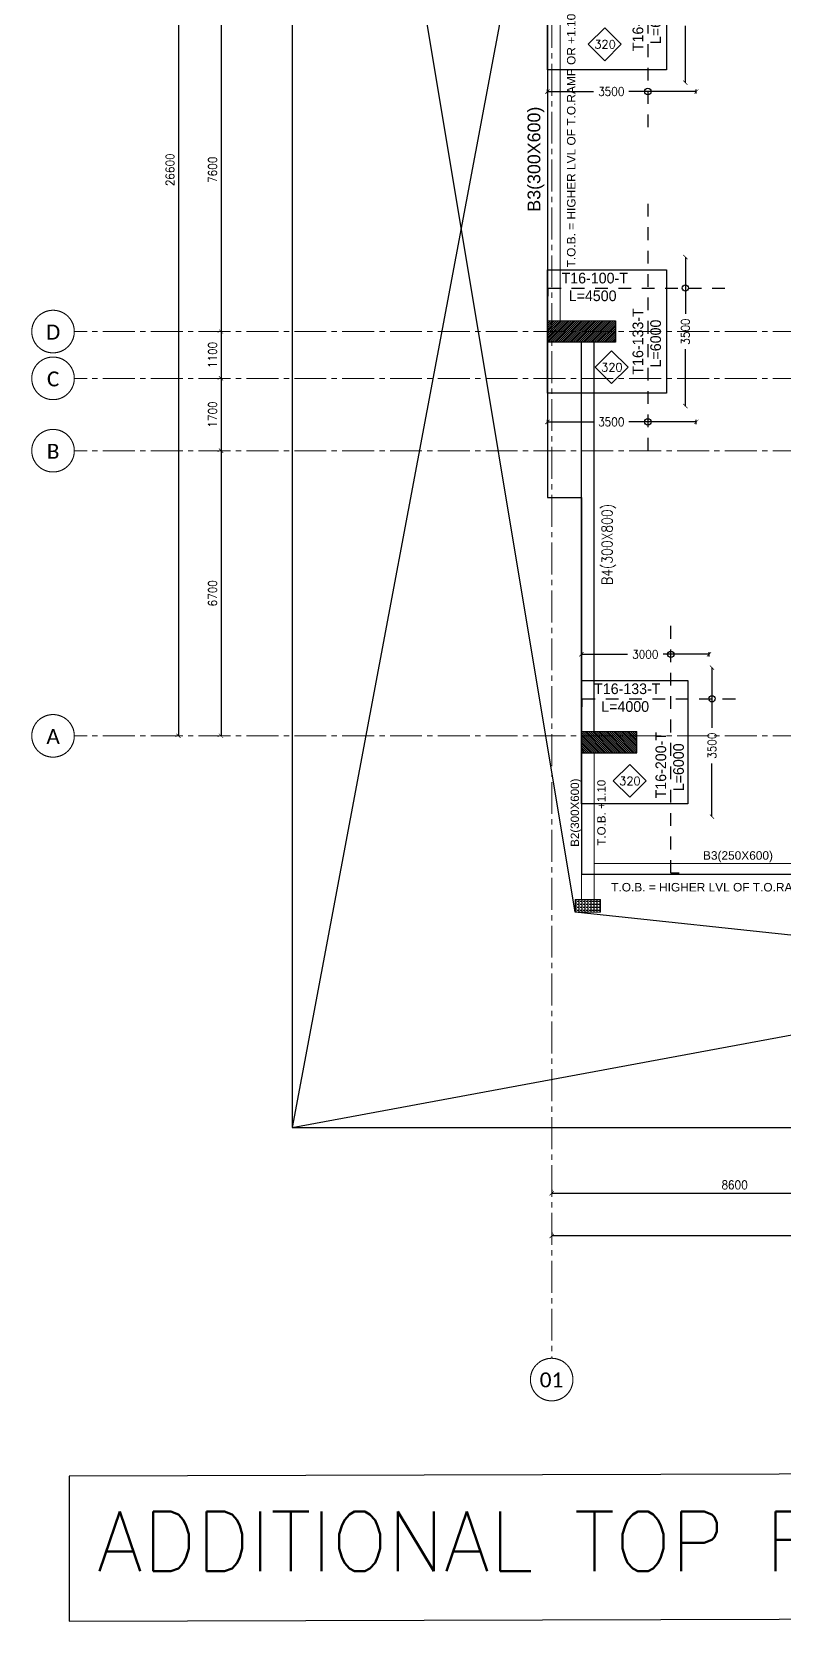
# Model space of a CAD drawing. Header units: millimetres. Extents: x -967280 to 3852, y 2833 to 1955156.
# Drawn here: x -753053 to -735361, y 566434 to 603781 of the extents above; entities that cross this region are included whole.
import ezdxf
from ezdxf.enums import TextEntityAlignment as Align

# ---------------------------------------------------------------- set-up
doc = ezdxf.new("R2010")
doc.units = ezdxf.units.MM
doc.header["$LTSCALE"] = 1000
doc.header["$PDMODE"] = 35
doc.header["$PDSIZE"] = 25
for name, pattern in [('$0$DASHED2', [0.375, 0.25, -0.125]), ('B05-FIRST FLOOR PLAN$0$DLINE', [0.55, 0.3, -0.25]), ('Columns_Structural070816$0$CENTER2', [1.125, 0.75, -0.125, 0.125, -0.125]), ('HRZN_Line-Ptrn-Sold', [9144001.0, 9144000.0, -1])]:
    doc.linetypes.add(name, pattern=pattern)
for name, color, linetype in [('_N-DIM 3', 7, 'Continuous'), ('A-ANNO-TEXT-25', 7, 'Continuous'), ('B05-FIRST FLOOR PLAN$0$STR_ROOF RFT$0$S-SYMB', 30, 'Continuous'), ('R.C. footing', 4, 'Continuous'), ('S - col hach', 1, 'Continuous'), ('S - dot', 1, 'Continuous'), ('S -Beams', 2, 'Continuous'), ('S-TEXT', 2, 'Continuous'), ('SLAB', 210, 'Continuous'), ('st_cir_mesh', 2, 'Continuous')]:
    doc.layers.add(name, color=color, linetype=linetype)
for name, color, linetype, lineweight in [('A-AX-ATT-100', 7, 'HRZN_Line-Ptrn-Sold', 18), ('BEAMS', 3, 'HRZN_Line-Ptrn-Sold', 18), ('S - column', 6, 'Continuous', 60), ('ST-000-AXIS', 9, 'Columns_Structural070816$0$CENTER2', 9), ('ST-203-SLAB-TXT', 7, 'Continuous', 30), ('ST-206-SLAB-DIM', 1, 'Continuous', 20), ('ST-RFT-BOT', 2, '$0$DASHED2', 30), ('ST-RFT-TOP', 5, '$0$DASHED2', 30)]:
    doc.layers.add(name, color=color, linetype=linetype, lineweight=lineweight)
doc.styles.add('Arial_3', font='arial.ttf', dxfattribs={"height": 7999.15942})
doc.styles.add('B05-FIRST FLOOR PLAN$0$XS-Roof RFT$0$T25-100', font='STENCIL.shx', dxfattribs={"height": 250})
doc.styles.add('Calibri_2', font='calibri.ttf', dxfattribs={"height": 300})
doc.styles.add('ROMANC', font='romanc.shx')
doc.styles.add('ST-DIM', font='romans.shx', dxfattribs={"width": 0.85})
doc.styles.add('TUNELNO', font='romans.shx', dxfattribs={"width": 0.9})
doc.dimstyles.new('Copy(2) of DSEC', dxfattribs={"dimtxt": 200, "dimasz": 100, "dimexe": 50, "dimexo": 80, "dimgap": 100, "dimtad": 1, "dimdec": 0, "dimrnd": 5, "dimzin": 0, "dimdsep": 46, "dimtxsty": 'TUNELNO', "dimblk": 'ARCHTICK', "dimcen": 0.09, "dimclrd": 1, "dimclre": 1, "dimclrt": 3, "dimadec": 0, "dimazin": 0, "dimtfac": 0.78125, "dimtdec": 0, "dimtix": 1, "dimtmove": 2, "dimatfit": 3, "dimldrblk": 'ARCHTICK', "dimfxl": 1, "dimtolj": 1, "dimtzin": 0, "dimarcsym": 0})

# ---------------------------------------------------------------- blocks, each defined once
blk = doc.blocks.new('FROM FOUNDATION TO UPPER LOWER BASEMENT_COLUMNS(new2)')
at = {"layer": 'S - col hach'}
h = blk.add_hatch(dxfattribs=at)
h.set_pattern_fill('ANSI31', color=256, scale=10)
h.set_pattern_definition([(45, (193250.144, -596912.31), (-22.4506403, 22.4506403), [])])
h.paths.add_polyline_path([(418399, 620190), (416799, 620190), (416799, 619690), (418399, 619690)])
h = blk.add_hatch(dxfattribs=at)
h.set_pattern_fill('ANSI31', color=256, scale=10, angle=-90)
h.set_pattern_definition([(315, (-789353.163, 834788.448), (22.4506403, 22.4506403), [])])
h.paths.add_polyline_path([(417599, 610040), (418899, 610040), (418899, 610540), (417599, 610540)])
at = {"layer": 'S - column', "lineweight": 15}
for points in [[(418399, 619690), (416799, 619690), (416799, 620190), (418399, 620190)], [(417599, 610040), (417599, 610540), (418899, 610540), (418899, 610040)]]:
    blk.add_lwpolyline(points, close=True, dxfattribs=at)
at = {"layer": 'ST-RFT-BOT', "color": 7, "linetype": 'Continuous', "ltscale": 30}
for points in [[(418399, 620190), (418399, 619690), (416799, 619690), (416799, 620190)], [(417599, 610540), (417599, 610040), (418899, 610040), (418899, 610540)]]:
    blk.add_lwpolyline(points, dxfattribs=at)
blk = doc.blocks.new('str col up n')
at = {"layer": 'S - col hach', "true_color": 0xcd6928}
h = blk.add_hatch(dxfattribs=at)
h.set_pattern_fill('ANGLE', color=32, scale=10, angle=90)
h.set_pattern_definition([(90, (-423060.14, -541239.72), (-69.85, 4e-15), [50.8, -19.05]), (180, (-423060.14, -541239.72), (-9e-15, -69.85), [50.8, -19.05])])
h.paths.add_polyline_path([(-8250, -34743), (-8250, -35043), (-7650, -35043), (-7650, -34743)])
at = {"layer": 'S - column', "lineweight": 15}
blk.add_lwpolyline([(-8250, -34743), (-8250, -35043), (-7650, -35043), (-7650, -34743)], close=True, dxfattribs=at)
blk = doc.blocks.new('_ArchTick')
at = {"color": 0, "linetype": 'ByBlock', "const_width": 0.15}
blk.add_lwpolyline([(-0.5, -0.5), (0.5, 0.5)], dxfattribs=at)
blk = doc.blocks.new('*D605')
at = {"layer": 'Defpoints', "color": 0, "transparency": 16777216}
for p in [(-740929, 602248), (-737428, 602378), (-737428, 602248)]:
    blk.add_point(p, dxfattribs=at)
at = {"layer": 'ST-206-SLAB-DIM', "color": 1, "lineweight": -2, "transparency": 16777216}
for p, q in [((-740929, 602328), (-740929, 602428)), ((-737428, 602328), (-737428, 602428)), ((-740929, 602378), (-739845, 602378)), ((-737428, 602378), (-739011, 602378))]:
    blk.add_line(p, q, dxfattribs=at)
at = {"layer": 'ST-206-SLAB-DIM', "color": 1, "lineweight": -2, "transparency": 16777216, "xscale": 100, "yscale": 100, "zscale": 100, "rotation": 180}
blk.add_blockref('_ArchTick', (-740929, 602378), dxfattribs=at)
at = {"layer": 'ST-206-SLAB-DIM', "color": 1, "lineweight": -2, "transparency": 16777216, "xscale": 100, "yscale": 100, "zscale": 100}
blk.add_blockref('_ArchTick', (-737428, 602378), dxfattribs=at)
at = {"layer": 'ST-206-SLAB-DIM', "color": 3, "transparency": 16777216, "insert": (-739428, 602378), "char_height": 200, "attachment_point": 5, "style": 'TUNELNO'}
blk.add_mtext('\\A1;3500', dxfattribs=at)
blk = doc.blocks.new('*D627')
at = {"layer": 'Defpoints', "color": 0, "transparency": 16777216}
for p in [(-737655, 606088), (-737685, 602587), (-737655, 602587)]:
    blk.add_point(p, dxfattribs=at)
at = {"layer": 'ST-206-SLAB-DIM', "color": 1, "lineweight": -2, "transparency": 16777216}
for p, q in [((-737685, 606088), (-737685, 604755)), ((-737685, 602587), (-737685, 603920))]:
    blk.add_line(p, q, dxfattribs=at)
at = {"layer": 'ST-206-SLAB-DIM', "color": 1, "lineweight": -2, "transparency": 16777216, "xscale": 100, "yscale": 100, "zscale": 100}
for p, rotation in [((-737685, 606088), 90), ((-737685, 602587), 270)]:
    blk.add_blockref('_ArchTick', p, dxfattribs=dict(at, rotation=rotation))
at = {"layer": 'ST-206-SLAB-DIM', "color": 3, "transparency": 16777216, "insert": (-737685, 604337), "char_height": 200, "attachment_point": 5, "rotation": 90, "style": 'TUNELNO'}
blk.add_mtext('\\A1;3500', dxfattribs=at)
blk = doc.blocks.new('*D632')
at = {"layer": 'Defpoints', "color": 0, "transparency": 16777216}
for p in [(-737428, 594615), (-740929, 594484), (-737428, 594484)]:
    blk.add_point(p, dxfattribs=at)
at = {"layer": 'ST-206-SLAB-DIM', "color": 1, "lineweight": -2, "transparency": 16777216}
for p, q in [((-740929, 594564), (-740929, 594665)), ((-740929, 594615), (-739845, 594615)), ((-737428, 594615), (-739011, 594615)), ((-737428, 594564), (-737428, 594665))]:
    blk.add_line(p, q, dxfattribs=at)
at = {"layer": 'ST-206-SLAB-DIM', "color": 1, "lineweight": -2, "transparency": 16777216, "xscale": 100, "yscale": 100, "zscale": 100, "rotation": 180}
blk.add_blockref('_ArchTick', (-740929, 594615), dxfattribs=at)
at = {"layer": 'ST-206-SLAB-DIM', "color": 1, "lineweight": -2, "transparency": 16777216, "xscale": 100, "yscale": 100, "zscale": 100}
blk.add_blockref('_ArchTick', (-737428, 594615), dxfattribs=at)
at = {"layer": 'ST-206-SLAB-DIM', "color": 3, "transparency": 16777216, "insert": (-739428, 594615), "char_height": 200, "attachment_point": 5, "style": 'TUNELNO'}
blk.add_mtext('\\A1;3500', dxfattribs=at)
blk = doc.blocks.new('*D633')
at = {"layer": 'Defpoints', "color": 0, "transparency": 16777216}
for p in [(-740129, 589022), (-737128, 589153), (-737128, 589022)]:
    blk.add_point(p, dxfattribs=at)
at = {"layer": 'ST-206-SLAB-DIM', "color": 1, "lineweight": -2, "transparency": 16777216}
for p, q in [((-740129, 589102), (-740129, 589203)), ((-740129, 589153), (-739045, 589153)), ((-737128, 589153), (-738211, 589153)), ((-737128, 589102), (-737128, 589203))]:
    blk.add_line(p, q, dxfattribs=at)
at = {"layer": 'ST-206-SLAB-DIM', "color": 1, "lineweight": -2, "transparency": 16777216, "xscale": 100, "yscale": 100, "zscale": 100, "rotation": 180}
blk.add_blockref('_ArchTick', (-740129, 589153), dxfattribs=at)
at = {"layer": 'ST-206-SLAB-DIM', "color": 1, "lineweight": -2, "transparency": 16777216, "xscale": 100, "yscale": 100, "zscale": 100}
blk.add_blockref('_ArchTick', (-737128, 589153), dxfattribs=at)
at = {"layer": 'ST-206-SLAB-DIM', "color": 3, "transparency": 16777216, "insert": (-738628, 589153), "char_height": 200, "attachment_point": 5, "style": 'TUNELNO'}
blk.add_mtext('\\A1;3000', dxfattribs=at)
blk = doc.blocks.new('*D634')
at = {"layer": 'Defpoints', "color": 0, "transparency": 16777216}
for p in [(-737029, 588840), (-737059, 585339), (-737029, 585339)]:
    blk.add_point(p, dxfattribs=at)
at = {"layer": 'ST-206-SLAB-DIM', "color": 1, "lineweight": -2, "transparency": 16777216}
for p, q in [((-737059, 588840), (-737059, 587422)), ((-737059, 585339), (-737059, 586587))]:
    blk.add_line(p, q, dxfattribs=at)
at = {"layer": 'ST-206-SLAB-DIM', "color": 1, "lineweight": -2, "transparency": 16777216, "xscale": 100, "yscale": 100, "zscale": 100}
for p, rotation in [((-737059, 588840), 90), ((-737059, 585339), 270)]:
    blk.add_blockref('_ArchTick', p, dxfattribs=dict(at, rotation=rotation))
at = {"layer": 'ST-206-SLAB-DIM', "color": 3, "transparency": 16777216, "insert": (-737059, 587005), "char_height": 200, "attachment_point": 5, "rotation": 90, "style": 'TUNELNO'}
blk.add_mtext('\\A1;3500', dxfattribs=at)
blk = doc.blocks.new('*D648')
at = {"layer": 'Defpoints', "color": 0, "transparency": 16777216}
for p in [(-737655, 598488), (-737685, 594987), (-737655, 594987)]:
    blk.add_point(p, dxfattribs=at)
at = {"layer": 'ST-206-SLAB-DIM', "color": 1, "lineweight": -2, "transparency": 16777216}
for p, q in [((-737685, 598488), (-737685, 597155)), ((-737685, 594987), (-737685, 596320))]:
    blk.add_line(p, q, dxfattribs=at)
at = {"layer": 'ST-206-SLAB-DIM', "color": 1, "lineweight": -2, "transparency": 16777216, "xscale": 100, "yscale": 100, "zscale": 100}
for p, rotation in [((-737685, 598488), 90), ((-737685, 594987), 270)]:
    blk.add_blockref('_ArchTick', p, dxfattribs=dict(at, rotation=rotation))
at = {"layer": 'ST-206-SLAB-DIM', "color": 3, "transparency": 16777216, "insert": (-737685, 596737), "char_height": 200, "attachment_point": 5, "rotation": 90, "style": 'TUNELNO'}
blk.add_mtext('\\A1;3500', dxfattribs=at)
blk = doc.blocks.new('Grid - HRZN_G-Datm-Grid-Head-1554275-FIRST FLOOR FFL_1_')
at = {"layer": 'A-AX-ATT-100'}
blk.add_circle((0, 0), 5, dxfattribs=at)
blk = doc.blocks.new('*D1508')
at = {"layer": '_N-DIM 3', "color": 1, "linetype": 'Continuous', "lineweight": -2, "ltscale": 30, "transparency": 16777216}
for p, q in [((509045, 727540), (509075, 727540)), ((509125, 727540), (509125, 719940)), ((509045, 719940), (509075, 719940))]:
    blk.add_line(p, q, dxfattribs=at)
at = {"layer": 'Defpoints', "color": 0, "linetype": 'Continuous', "ltscale": 30, "transparency": 16777216}
for p in [(509125, 727540), (509125, 719940), (509125, 719940)]:
    blk.add_point(p, dxfattribs=at)
at = {"layer": '_N-DIM 3', "color": 1, "linetype": 'Continuous', "lineweight": -2, "ltscale": 30, "transparency": 16777216, "xscale": 100, "yscale": 100, "zscale": 100}
for p, rotation in [((509125, 727540), 90), ((509125, 719940), 270)]:
    blk.add_blockref('_ArchTick', p, dxfattribs=dict(at, rotation=rotation))
at = {"layer": '_N-DIM 3', "color": 3, "linetype": 'Continuous', "ltscale": 30, "transparency": 16777216, "insert": (508925, 723740), "char_height": 200, "attachment_point": 5, "rotation": 90, "style": 'TUNELNO'}
blk.add_mtext('\\A1;7600', dxfattribs=at)
blk = doc.blocks.new('*D1509')
at = {"layer": '_N-DIM 3', "color": 1, "linetype": 'Continuous', "lineweight": -2, "ltscale": 30, "transparency": 16777216}
for p, q in [((509045, 719940), (509075, 719940)), ((509125, 719940), (509125, 718840)), ((509045, 718840), (509075, 718840))]:
    blk.add_line(p, q, dxfattribs=at)
at = {"layer": 'Defpoints', "color": 0, "linetype": 'Continuous', "ltscale": 30, "transparency": 16777216}
for p in [(509125, 719940), (509125, 718840), (509125, 718840)]:
    blk.add_point(p, dxfattribs=at)
at = {"layer": '_N-DIM 3', "color": 1, "linetype": 'Continuous', "lineweight": -2, "ltscale": 30, "transparency": 16777216, "xscale": 100, "yscale": 100, "zscale": 100}
for p, rotation in [((509125, 719940), 90), ((509125, 718840), 270)]:
    blk.add_blockref('_ArchTick', p, dxfattribs=dict(at, rotation=rotation))
at = {"layer": '_N-DIM 3', "color": 3, "linetype": 'Continuous', "ltscale": 30, "transparency": 16777216, "insert": (508925, 719390), "char_height": 200, "attachment_point": 5, "rotation": 90, "style": 'TUNELNO'}
blk.add_mtext('\\A1;1100', dxfattribs=at)
blk = doc.blocks.new('*D1510')
at = {"layer": '_N-DIM 3', "color": 1, "linetype": 'Continuous', "lineweight": -2, "ltscale": 30, "transparency": 16777216}
for p, q in [((509045, 718840), (509075, 718840)), ((509125, 718840), (509125, 717140)), ((509045, 717140), (509075, 717140))]:
    blk.add_line(p, q, dxfattribs=at)
at = {"layer": 'Defpoints', "color": 0, "linetype": 'Continuous', "ltscale": 30, "transparency": 16777216}
for p in [(509125, 718840), (509125, 717140), (509125, 717140)]:
    blk.add_point(p, dxfattribs=at)
at = {"layer": '_N-DIM 3', "color": 1, "linetype": 'Continuous', "lineweight": -2, "ltscale": 30, "transparency": 16777216, "xscale": 100, "yscale": 100, "zscale": 100}
for p, rotation in [((509125, 718840), 90), ((509125, 717140), 270)]:
    blk.add_blockref('_ArchTick', p, dxfattribs=dict(at, rotation=rotation))
at = {"layer": '_N-DIM 3', "color": 3, "linetype": 'Continuous', "ltscale": 30, "transparency": 16777216, "insert": (508925, 717990), "char_height": 200, "attachment_point": 5, "rotation": 90, "style": 'TUNELNO'}
blk.add_mtext('\\A1;1700', dxfattribs=at)
blk = doc.blocks.new('*D1511')
at = {"layer": '_N-DIM 3', "color": 1, "linetype": 'Continuous', "lineweight": -2, "ltscale": 30, "transparency": 16777216}
for p, q in [((509045, 717140), (509075, 717140)), ((509125, 717140), (509125, 710440)), ((509045, 710440), (509075, 710440))]:
    blk.add_line(p, q, dxfattribs=at)
at = {"layer": 'Defpoints', "color": 0, "linetype": 'Continuous', "ltscale": 30, "transparency": 16777216}
for p in [(509125, 717140), (509125, 710440), (509125, 710440)]:
    blk.add_point(p, dxfattribs=at)
at = {"layer": '_N-DIM 3', "color": 1, "linetype": 'Continuous', "lineweight": -2, "ltscale": 30, "transparency": 16777216, "xscale": 100, "yscale": 100, "zscale": 100}
for p, rotation in [((509125, 717140), 90), ((509125, 710440), 270)]:
    blk.add_blockref('_ArchTick', p, dxfattribs=dict(at, rotation=rotation))
at = {"layer": '_N-DIM 3', "color": 3, "linetype": 'Continuous', "ltscale": 30, "transparency": 16777216, "insert": (508925, 713790), "char_height": 200, "attachment_point": 5, "rotation": 90, "style": 'TUNELNO'}
blk.add_mtext('\\A1;6700', dxfattribs=at)
blk = doc.blocks.new('*D1512')
at = {"layer": '_N-DIM 3', "color": 1, "linetype": 'Continuous', "lineweight": -2, "ltscale": 30, "transparency": 16777216}
for p, q in [((508045, 737040), (508075, 737040)), ((508125, 737040), (508125, 710440)), ((508045, 710440), (508075, 710440))]:
    blk.add_line(p, q, dxfattribs=at)
at = {"layer": 'Defpoints', "color": 0, "linetype": 'Continuous', "ltscale": 30, "transparency": 16777216}
for p in [(508125, 737040), (508125, 710440), (508125, 710440)]:
    blk.add_point(p, dxfattribs=at)
at = {"layer": '_N-DIM 3', "color": 1, "linetype": 'Continuous', "lineweight": -2, "ltscale": 30, "transparency": 16777216, "xscale": 100, "yscale": 100, "zscale": 100}
for p, rotation in [((508125, 737040), 90), ((508125, 710440), 270)]:
    blk.add_blockref('_ArchTick', p, dxfattribs=dict(at, rotation=rotation))
at = {"layer": '_N-DIM 3', "color": 3, "linetype": 'Continuous', "ltscale": 30, "transparency": 16777216, "insert": (507925, 723740), "char_height": 200, "attachment_point": 5, "rotation": 90, "style": 'TUNELNO'}
blk.add_mtext('\\A1;26600', dxfattribs=at)
blk = doc.blocks.new('*D1519')
at = {"layer": '_N-DIM 3', "color": 1, "linetype": 'Continuous', "lineweight": -2, "ltscale": 30, "transparency": 16777216}
for p, q in [((516899, 699769), (516899, 699739)), ((525499, 699689), (516899, 699689)), ((525499, 699769), (525499, 699739))]:
    blk.add_line(p, q, dxfattribs=at)
at = {"layer": 'Defpoints', "color": 0, "linetype": 'Continuous', "ltscale": 30, "transparency": 16777216}
for p in [(516899, 699689), (516899, 699689), (525499, 699689)]:
    blk.add_point(p, dxfattribs=at)
at = {"layer": '_N-DIM 3', "color": 1, "linetype": 'Continuous', "lineweight": -2, "ltscale": 30, "transparency": 16777216, "xscale": 100, "yscale": 100, "zscale": 100, "rotation": 180}
blk.add_blockref('_ArchTick', (516899, 699689), dxfattribs=at)
at = {"layer": '_N-DIM 3', "color": 1, "linetype": 'Continuous', "lineweight": -2, "ltscale": 30, "transparency": 16777216, "xscale": 100, "yscale": 100, "zscale": 100}
blk.add_blockref('_ArchTick', (525499, 699689), dxfattribs=at)
at = {"layer": '_N-DIM 3', "color": 3, "linetype": 'Continuous', "ltscale": 30, "transparency": 16777216, "insert": (521199, 699889), "char_height": 200, "attachment_point": 5, "style": 'TUNELNO'}
blk.add_mtext('\\A1;8600', dxfattribs=at)
blk = doc.blocks.new('*D1520')
at = {"layer": '_N-DIM 3', "color": 1, "linetype": 'Continuous', "lineweight": -2, "ltscale": 30, "transparency": 16777216}
for p, q in [((516899, 698769), (516899, 698739)), ((563099, 698769), (563099, 698739)), ((563099, 698689), (516899, 698689))]:
    blk.add_line(p, q, dxfattribs=at)
at = {"layer": 'Defpoints', "color": 0, "linetype": 'Continuous', "ltscale": 30, "transparency": 16777216}
for p in [(516899, 698689), (516899, 698689), (563099, 698689)]:
    blk.add_point(p, dxfattribs=at)
at = {"layer": '_N-DIM 3', "color": 1, "linetype": 'Continuous', "lineweight": -2, "ltscale": 30, "transparency": 16777216, "xscale": 100, "yscale": 100, "zscale": 100, "rotation": 180}
blk.add_blockref('_ArchTick', (516899, 698689), dxfattribs=at)
at = {"layer": '_N-DIM 3', "color": 1, "linetype": 'Continuous', "lineweight": -2, "ltscale": 30, "transparency": 16777216, "xscale": 100, "yscale": 100, "zscale": 100}
blk.add_blockref('_ArchTick', (563099, 698689), dxfattribs=at)
at = {"layer": '_N-DIM 3', "color": 3, "linetype": 'Continuous', "ltscale": 30, "transparency": 16777216, "insert": (539999, 698889), "char_height": 200, "attachment_point": 5, "style": 'TUNELNO'}
blk.add_mtext('\\A1;46200', dxfattribs=at)
blk = doc.blocks.new('AXES-00')
at = {"layer": 'ST-000-AXIS'}
for p, q in [((516898.9, 750979.6), (516898.9, 695813.8)), ((575723.2, 719939.7), (505674.3, 719939.7)), ((575723.2, 718839.7), (505674.3, 718839.7)), ((575723.2, 717139.7), (505674.3, 717139.7)), ((575723.2, 710439.7), (505674.3, 710439.7))]:
    blk.add_line(p, q, dxfattribs=at)
at = {"layer": 'A-AX-ATT-100', "xscale": 100.0000000000001, "yscale": 100.0000000000001, "zscale": 100.0000000000001, "rotation": 90}
for p in [(505174.3, 719939.7), (505174.3, 718839.7), (505174.3, 717139.7), (505174.3, 710439.7)]:
    blk.add_blockref('Grid - HRZN_G-Datm-Grid-Head-1554275-FIRST FLOOR FFL_1_', p, dxfattribs=at)
at = {"layer": 'st_cir_mesh', "xscale": 99.99999999999993, "yscale": 99.99999999999993, "zscale": 99.99999999999993, "rotation": 180}
blk.add_blockref('Grid - HRZN_G-Datm-Grid-Head-1554275-FIRST FLOOR FFL_1_', (516898.9, 695313.8), dxfattribs=at)
at = {"layer": 'A-AX-ATT-100', "linetype": 'Continuous', "lineweight": 13, "char_height": 350, "attachment_point": 1, "style": 'Calibri_2'}
for s, insert, width in [('D', (505008.7, 720101), 408.861), ('C', (505031.7, 719001), 352.742), ('B', (505028.2, 717301), 360.759), ('A', (505018.7, 710601), 384.81), ('01', (516618, 695481.8), 673.417)]:
    blk.add_mtext(s, dxfattribs=dict(at, insert=insert, width=width))
at = {"layer": '_N-DIM 3', "color": 3, "linetype": 'Continuous', "ltscale": 30}
for base, p1, p2, picture, middle in [((508125, 710439.7), (508125, 737039.7), (508125, 710439.7), '*D1512', (507925, 723739.7)), ((509125, 719939.7), (509125, 727539.7), (509125, 719939.7), '*D1508', (508925, 723739.7)), ((509125, 718839.7), (509125, 719939.7), (509125, 718839.7), '*D1509', (508925, 719389.7)), ((509125, 717139.7), (509125, 718839.7), (509125, 717139.7), '*D1510', (508925, 717989.7)), ((509125, 710439.7), (509125, 717139.7), (509125, 710439.7), '*D1511', (508925, 713789.7))]:
    dim = blk.add_linear_dim(base=base, p1=p1, p2=p2, angle=90, dimstyle='Copy(2) of DSEC', dxfattribs=at)
    dim.commit()
    dim.dimension.update_dxf_attribs({"geometry": picture, "text_midpoint": middle})
for base, p1, p2, picture, middle in [((516898.9, 699688.7), (525498.9, 699688.7), (516898.9, 699688.7), '*D1519', (521198.9, 699888.7)), ((516898.9, 698688.7), (563098.9, 698688.7), (516898.9, 698688.7), '*D1520', (539998.9, 698888.7))]:
    dim = blk.add_linear_dim(base=base, p1=p1, p2=p2, dimstyle='Copy(2) of DSEC', dxfattribs=at)
    dim.commit()
    dim.dimension.update_dxf_attribs({"geometry": picture, "text_midpoint": middle})

msp = doc.modelspace()

# ---------------------------------------------------------------- linework, layer by layer
at = {"layer": 'B05-FIRST FLOOR PLAN$0$STR_ROOF RFT$0$S-SYMB'}
for centre in [(-738567.5, 602378.2), (-737684.7, 597759.5), (-738567.5, 594615.1), (-738028.2, 589152.8), (-737059.2, 588109.5)]:
    msp.add_circle(centre, 75, dxfattribs=at)
at = {"layer": 'BEAMS'}
for p, q in [((-740928.7, 596987.4), (-740928.7, 604087.4)), ((-740628.7, 596987.4), (-740628.7, 604087.4)), ((-740128.7, 586837.4), (-740128.7, 583394.1)), ((-739828.7, 583394.1), (-739828.7, 586837.4)), ((-739828.7, 584237.4), (-732328.7, 584237.4)), ((-739828.7, 583987.4), (-732328.7, 583987.4))]:
    msp.add_line(p, q, dxfattribs=at)
at = {"layer": 'R.C. footing'}
msp.add_lwpolyline([(-692993.7, 623037.4), (-746928.7, 623037.4), (-746928.7, 578037.4), (-692993.7, 578037.4)], close=True, dxfattribs=at)
at = {"layer": 'S - dot'}
for p, q in [((-740278.7, 583094.1), (-746928.7, 623037.4)), ((-740128.7, 614237.4), (-746928.7, 578037.4)), ((-746928.7, 578037.4), (-692993.7, 588037.4)), ((-692993.7, 578037.4), (-740278.7, 583094.1))]:
    msp.add_line(p, q, dxfattribs=at)
at = {"layer": 'S -Beams'}
for p, q in [((-740128.7, 587337.4), (-740128.7, 596487.4)), ((-739828.7, 587337.4), (-739828.7, 596487.4))]:
    msp.add_line(p, q, dxfattribs=at)
at = {"layer": 'S -Beams', "color": 4, "ltscale": 30}
msp.add_lwpolyline([(-712857.1, 583987.4), (-712857.1, 588037.4), (-692993.7, 588037.4), (-692993.7, 596837.4), (-695613.7, 596837.4), (-695613.7, 604237.4), (-692993.7, 604237.4), (-692993.7, 613037.4), (-713028.7, 613037.4), (-713028.7, 613837.4), (-716928.7, 613837.4), (-716928.7, 615037.4), (-721028.7, 615037.4), (-721028.7, 612537.4), (-730528.7, 612537.4), (-730528.7, 616237.4), (-736128.7, 616237.4), (-736128.7, 614237.4), (-740128.7, 614237.4), (-740128.7, 608237.4), (-740928.7, 608237.4), (-740928.7, 592837.4), (-740128.7, 592837.4), (-740128.7, 583987.4)], close=True, dxfattribs=at)
at = {"layer": 'S -Beams'}
msp.add_lwpolyline([(-752173.9, 566433.9), (-674283.8, 566652.9), (-674283.8, 570064.9), (-752173.9, 569845.9)], close=True, dxfattribs=at)
at = {"layer": 'S-TEXT', "color": 7, "true_color": 0xffffff}
for points in [[(-739579.8, 603101.9), (-739192.7, 603489.1), (-739579.8, 603876.2), (-739967, 603489.1)], [(-739418.9, 595513.6), (-739031.7, 595900.8), (-739418.9, 596287.9), (-739806.1, 595900.8)], [(-738994.2, 585792.8), (-738607, 586180), (-738994.2, 586567.1), (-739381.3, 586180)]]:
    msp.add_lwpolyline(points, close=True, dxfattribs=at)
at = {"layer": 'SLAB', "color": 2, "linetype": 'Continuous', "ltscale": 30}
for points in [[(-740928.7, 605787.4), (-738128.7, 605787.4), (-738128.7, 602887.4), (-740928.7, 602887.4)], [(-740928.7, 598187.4), (-738128.7, 598187.4), (-738128.7, 595287.4), (-740928.7, 595287.4)], [(-740128.7, 588537.4), (-737628.7, 588537.4), (-737628.7, 585637.4), (-740128.7, 585637.4)]]:
    msp.add_lwpolyline(points, close=True, dxfattribs=at)
at = {"layer": 'ST-RFT-TOP', "linetype": 'B05-FIRST FLOOR PLAN$0$DLINE'}
for points in [[(-738567.5, 607337.4), (-738567.5, 601337.4)], [(-738567.5, 599737.4), (-738567.5, 593737.4)], [(-740908.7, 597569.5), (-740908.7, 597759.5), (-736598.7, 597759.5)], [(-740108.7, 587919.5), (-740108.7, 588109.5), (-736298.7, 588109.5)]]:
    msp.add_lwpolyline(points, dxfattribs=at)
msp.add_lwpolyline([(-737828.2, 584007.4), (-738015.7, 584007.4, -0.4142136), (-738028.2, 584019.9), (-738028.2, 589832.1)], format="xyb", dxfattribs=at)

# ---------------------------------------------------------------- block references
at = {"layer": 'S - column'}
msp.add_blockref('FROM FOUNDATION TO UPPER LOWER BASEMENT_COLUMNS(new2)', (-1157727.6, -23202.4), dxfattribs=at)
at = {"layer": 'S -Beams'}
msp.add_blockref('AXES-00', (-1257727.6, -123202.4), dxfattribs=at)
at = {"layer": 'ST-RFT-BOT', "color": 3, "linetype": 'Continuous'}
msp.add_blockref('str col up n', (-732028.7, 618137.4), dxfattribs=at)

# ---------------------------------------------------------------- texts
at = {"layer": 'A-ANNO-TEXT-25', "insert": (-751522.4, 569009.1), "char_height": 1400, "attachment_point": 1, "style": 'ROMANC'}
msp.add_mtext_dynamic_manual_height_columns('{\\Fsimplex|c0;ADDITIONAL TOP REINFORCEMENT PLAN FOR UPPER BASEMENT CEILING }', width=77238.619, gutter_width=8268.9, heights=[0], dxfattribs=at)
at = {"layer": 'BEAMS', "style": 'Arial_3'}
for s, height, p in [('T.O.B. = HIGHER LVL OF T.O.RAMP OR +1.10', 200, (-740209.1, 601224.7)), ('B3(300X600)', 300, (-741005.1, 600787.4))]:
    msp.add_text(s, height=height, rotation=90, dxfattribs=at).set_placement(p, align=Align.BOTTOM_CENTER)
at = {"layer": 'BEAMS', "color": 1, "style": 'Arial_3'}
for s, p in [('B2(300X600)', (-740128.7, 585431.4)), ('T.O.B. +1.10', (-739503.9, 585431.4))]:
    msp.add_text(s, height=194.734, rotation=90, dxfattribs=at).set_placement(p, align=Align.BOTTOM_CENTER)
at = {"layer": 'BEAMS', "style": 'Arial_3'}
for s, p in [('B3(250X600)', (-736448.1, 584267.1)), ('T.O.B. = HIGHER LVL OF T.O.RAMP OR +1.10', (-736448.1, 583521.1))]:
    msp.add_text(s, height=200, dxfattribs=at).set_placement(p, align=Align.BOTTOM_CENTER)
at = {"layer": 'S-TEXT', "color": 3, "char_height": 196, "attachment_point": 1, "style": 'ROMANC'}
for insert in [(-739826.3, 603585.1), (-739665.4, 595996.8), (-739240.6, 586276)]:
    msp.add_mtext_dynamic_manual_height_columns('320', width=592857.868, gutter_width=980, heights=[0], dxfattribs=dict(at, insert=insert))
at = {"layer": 'ST-203-SLAB-TXT', "style": 'B05-FIRST FLOOR PLAN$0$XS-Roof RFT$0$T25-100'}
for s, p in [('T16-133-T', (-738676.7, 603325)), ('L=6000', (-738260, 603493.1)), ('T16-133-T', (-738676.7, 595725)), ('L=6000', (-738260.1, 595893.1)), ('T16-200-T', (-738137.5, 585767.2)), ('L=6000', (-737720.8, 585935.3))]:
    msp.add_text(s, height=250, rotation=90, dxfattribs=at).set_placement(p)
for s, p in [('T16-100-T', (-740596.6, 597868.8)), ('L=4500', (-740428.5, 597452.1)), ('T16-133-T', (-739830.9, 588218.8)), ('L=4000', (-739662.8, 587802.1))]:
    msp.add_text(s, height=250, dxfattribs=at).set_placement(p)
at = {"layer": 'ST-203-SLAB-TXT', "style": 'ST-DIM', "width": 0.85}
msp.add_text('B4(300X800)', height=250, rotation=90, dxfattribs=at).set_placement((-739525, 591734.7), align=Align.MIDDLE_CENTER)

# ---------------------------------------------------------------- dimensions: what is measured, and where the dimension line sits
at = {"layer": 'ST-206-SLAB-DIM'}
for base, p1, p2, angle, picture, middle in [((-737684.8, 602586.9), (-737654.8, 606087.8), (-737654.8, 602586.9), 270, '*D627', (-737684.8, 604337.4)), ((-737427.8, 602378.2), (-740928.7, 602247.6), (-737427.8, 602247.6), 0, '*D605', (-739428.1, 602378.2)), ((-737684.8, 594986.9), (-737654.8, 598487.8), (-737654.8, 594986.9), 270, '*D648', (-737684.8, 596737.4)), ((-737427.8, 594615.1), (-740928.7, 594484.5), (-737427.8, 594484.5), 0, '*D632', (-739428.1, 594615.1)), ((-737127.8, 589152.8), (-740128.7, 589022.2), (-737127.8, 589022.2), 0, '*D633', (-738628.1, 589152.8)), ((-737059.3, 585339.4), (-737029.3, 588840.3), (-737029.3, 585339.4), 270, '*D634', (-737059.3, 587004.5))]:
    dim = msp.add_linear_dim(base=base, p1=p1, p2=p2, angle=angle, dimstyle='Copy(2) of DSEC', dxfattribs=at)
    dim.commit()
    dim.dimension.update_dxf_attribs({"geometry": picture, "text_midpoint": middle, "dimtype": 161})

doc.saveas('drawing.dxf')
